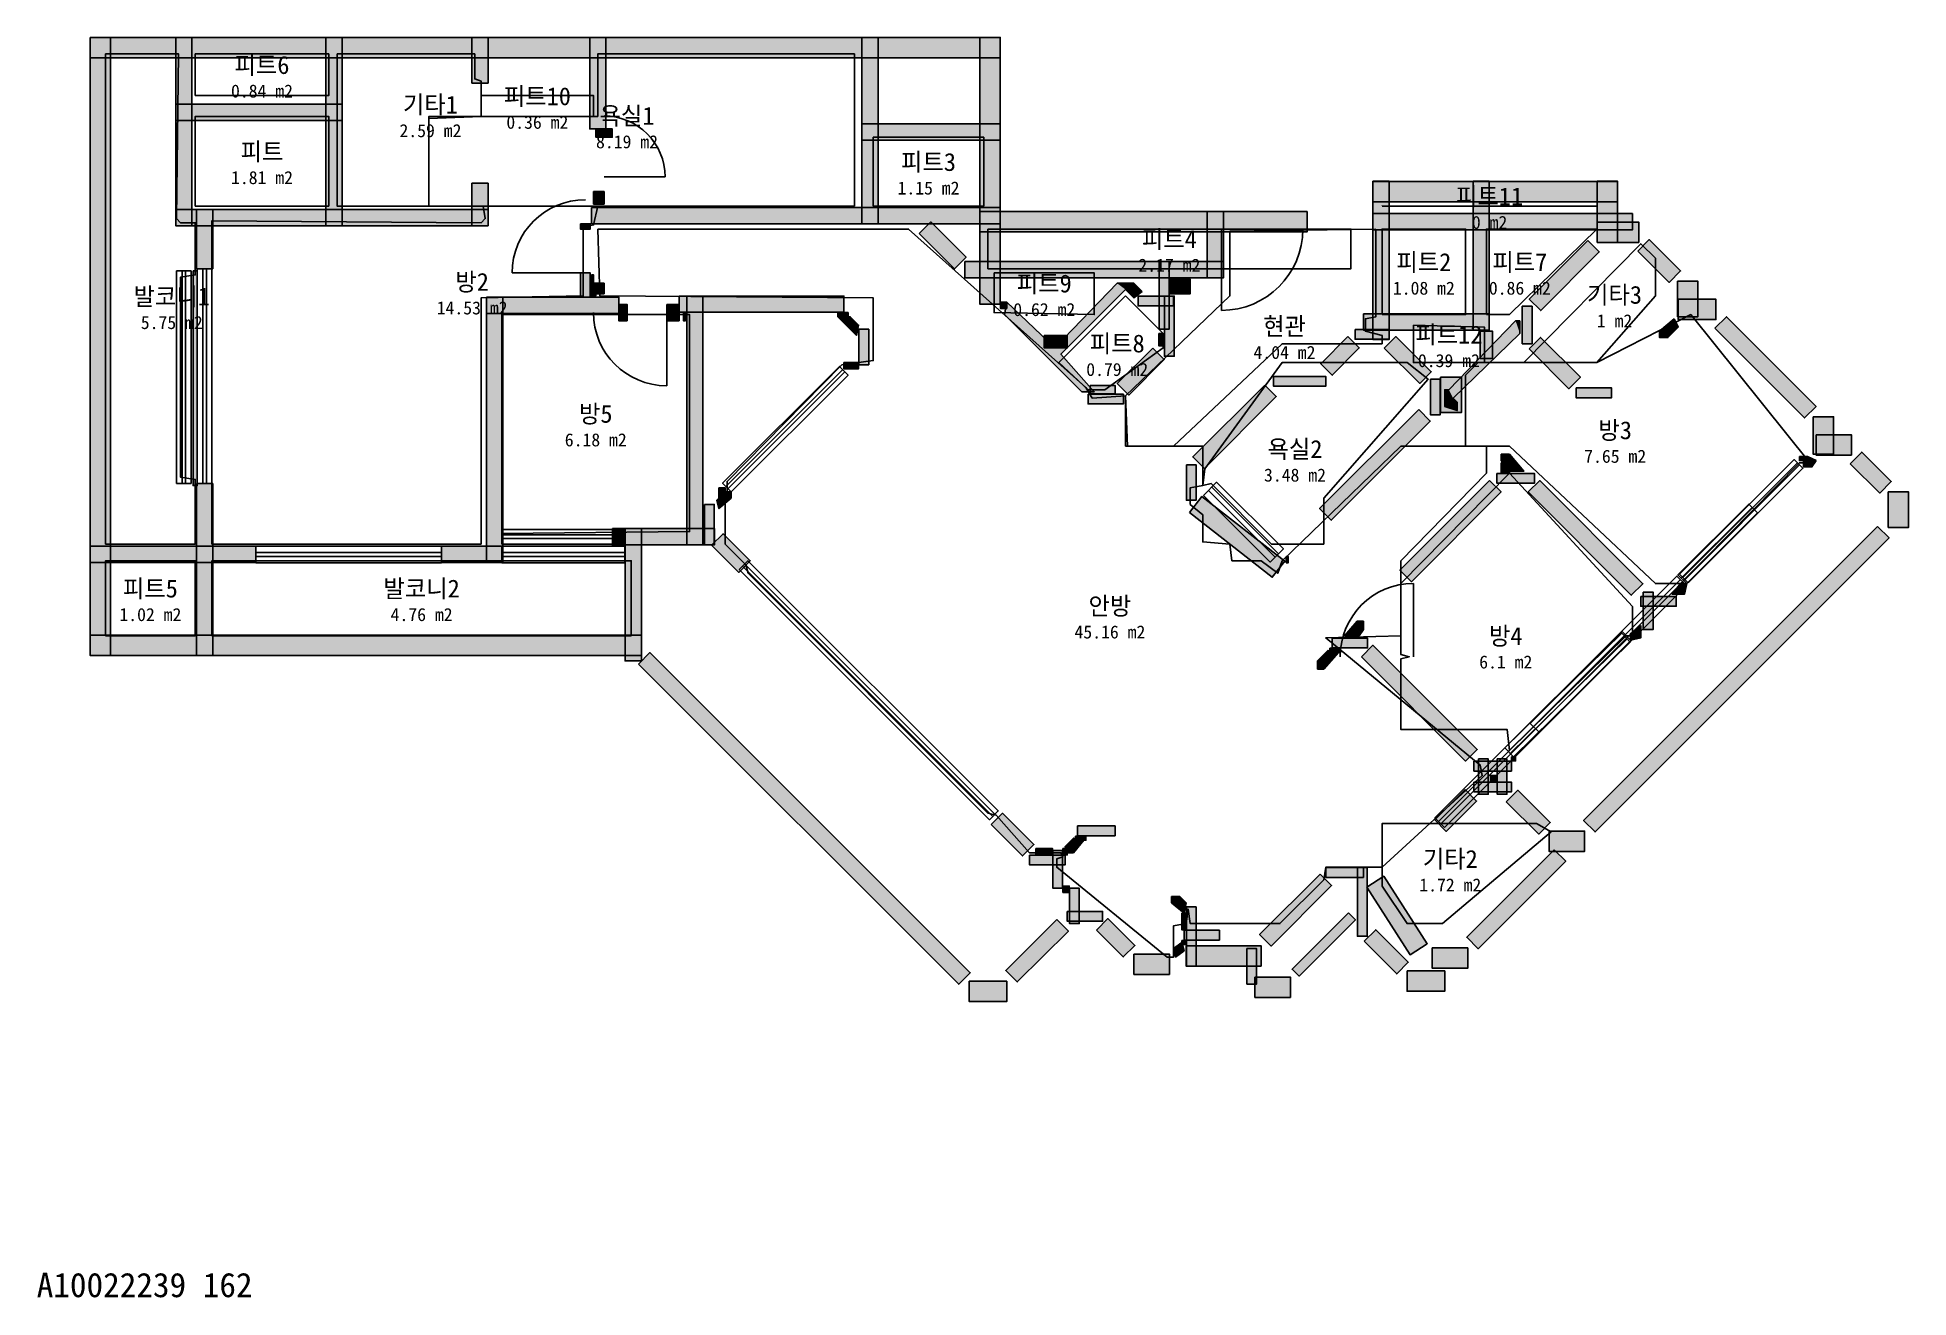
# Model space of a CAD drawing. Header units: millimetres. Extents: x 9 to 23010, y -905 to 14587.
import ezdxf
from ezdxf.enums import TextEntityAlignment as Align

# ---------------------------------------------------------------- set-up
doc = ezdxf.new("R2010")
doc.units = ezdxf.units.MM
for name, color, linetype in [('A-ANNO-TEXT', 7, 'Continuous'), ('A-AREA', 9, 'Continuous'), ('A-AREA-IDEN', 7, 'Continuous'), ('A-DOOR', 4, 'Continuous'), ('A-GLAZ', 5, 'Continuous'), ('A-WALL-EXTR', 7, 'Continuous'), ('A-WALL-PATT', 8, 'Continuous'), ('A-WALL-PRTN', 8, 'Continuous'), ('A-WALL-STRC', 7, 'Continuous')]:
    doc.layers.add(name, color=color, linetype=linetype)

# ---------------------------------------------------------------- blocks, each defined once
blk = doc.blocks.new('JJ-DOOR-SWING')
blk.add_line((0, 0), (0, 1000))
blk.add_arc((0, 0), 1000, 0, 90)
at = {"flags": 1}
for tag, p in [('WIDTH', (0, -150)), ('TYPE', (0, -250))]:
    blk.add_attdef(tag, p, '', height=80, dxfattribs=at)
blk = doc.blocks.new('JJ-WIN-DOUBLE')
for p, q in [((1000, 500), (0, 500)), ((0, 500), (0, -500)), ((1000, -500), (1000, 500)), ((0, 120), (1000, 120)), ((0, -120), (1000, -120)), ((0, -500), (1000, -500))]:
    blk.add_line(p, q)
at = {"flags": 1}
for tag, p in [('WIDTH', (0, -700)), ('TYPE', (0, -800))]:
    blk.add_attdef(tag, p, '', height=80, dxfattribs=at)

msp = doc.modelspace()

# ---------------------------------------------------------------- linework, layer by layer
at = {"layer": 'A-AREA'}
for points in [[(846, 14385), (846, 8359), (1949, 8359), (1949, 9154), (1769, 9179), (1769, 11641), (1949, 11667), (1949, 12308), (1769, 12308), (1718, 12359), (1744, 14385)], [(1949, 13872), (1949, 14385), (3590, 14385), (3590, 13872)], [(3692, 14385), (3692, 12513), (4821, 12513), (4821, 13590), (5462, 13615), (5462, 14051), (5385, 14077), (5385, 14385)], [(4821, 12513), (4821, 13615), (6897, 13615), (6897, 14385), (10051, 14385), (10051, 12513)], [(5462, 13872), (5462, 13615), (6846, 13615), (6846, 13872)], [(1949, 12513), (1949, 13615), (3590, 13615), (3590, 12513)], [(10282, 13359), (10282, 12513), (11641, 12513), (11641, 13359)], [(6897, 12513), (5487, 12513), (5513, 12359), (5462, 12308), (2154, 12333), (2154, 8359), (5462, 8359), (5462, 11385), (6718, 11410), (6718, 12256), (6846, 12282)], [(16538, 12513), (16538, 12513), (19179, 12513), (19179, 12513)], [(6897, 12231), (6923, 11410), (10282, 11385), (10282, 10615), (9897, 10564), (8487, 9128), (8487, 9000), (8410, 8923), (8462, 8897), (8462, 8359), (8718, 8103), (8744, 8000), (11692, 5051), (11795, 5026), (12205, 4564), (12590, 4564), (12615, 4513), (12538, 4487), (12538, 4385), (13897, 3282), (13974, 3282), (13974, 3667), (14128, 3692), (14154, 3872), (14179, 3692), (15282, 3692), (15821, 4231), (15846, 4385), (16538, 4385), (17769, 5513), (17744, 5641), (15846, 7205), (16769, 7231), (16769, 8154), (17821, 9231), (17821, 9564), (16769, 9564), (15308, 8154), (15256, 8000), (15051, 8154), (14692, 8154), (14667, 8359), (14333, 8385), (14333, 8718), (14179, 8846), (14179, 9051), (14333, 9077), (14333, 9564), (13410, 9564), (13385, 10179), (12974, 10154), (12897, 10282), (10718, 12231)], [(11692, 12231), (16154, 12231), (16154, 11744), (11692, 11744)], [(16462, 12231), (14667, 12205), (14667, 11410), (13385, 10179), (13385, 9564), (13974, 9564), (15308, 10821), (16538, 10821), (16538, 10923), (16333, 10974), (16333, 11128), (16462, 11154)], [(16538, 11179), (16538, 12231), (17564, 12231), (17564, 11179)], [(17821, 11179), (17821, 12231), (19179, 12231), (18103, 11179)], [(19897, 11872), (19718, 12051), (18282, 10590), (19179, 10590), (19897, 11410)], [(11769, 11692), (11769, 11205), (13000, 11179), (13000, 11692)], [(13385, 11410), (12564, 10590), (12923, 10256), (13128, 10256), (13846, 10769), (13846, 10949)], [(5718, 11179), (5718, 8487), (8026, 8513), (8026, 11179)], [(16923, 11051), (16923, 10590), (17795, 10590), (17795, 11026)], [(17718, 10590), (17564, 10436), (17564, 9564), (18103, 9564), (19897, 7872), (20205, 7872), (21667, 9359), (21795, 9359), (20333, 11179), (19179, 10590)], [(16846, 10590), (15308, 10590), (14359, 9282), (14333, 9077), (14436, 9103), (15179, 8359), (15821, 8359), (15821, 8923), (17103, 10385)], [(18103, 9231), (16769, 7872), (16769, 7000), (16872, 6974), (16769, 6949), (16769, 6077), (18077, 6077), (18103, 5821), (19538, 7231), (19692, 7231), (19615, 7256), (19615, 7590)], [(846, 7231), (846, 8154), (1949, 8154), (1949, 7231)], [(2154, 7231), (2154, 8154), (7308, 8154), (7308, 7231)], [(16538, 4154), (16846, 3692), (17282, 3692), (18615, 4821), (18436, 4923), (16538, 4923)]]:
    msp.add_lwpolyline(points, close=True, dxfattribs=at)
at = {"layer": 'A-GLAZ'}
for p, q in [((8472, 9067), (9908, 10503)), ((8498, 9041), (9933, 10477)), ((20233, 7946), (21644, 9356)), ((20259, 7920), (21669, 9331)), ((14404, 9019), (15224, 8199)), ((14443, 9058), (15263, 8237)), ((20215, 7939), (21087, 8810)), ((20241, 7913), (21113, 8785)), ((8677, 8087), (11754, 5010)), ((8703, 8113), (11780, 5036)), ((17232, 4947), (20207, 7922)), ((17260, 4919), (20235, 7894)), ((18087, 5810), (19523, 7221)), ((18113, 5784), (19549, 7195)), ((18400, 6113), (19528, 7241)), ((18426, 6087), (19554, 7215))]:
    msp.add_line(p, q, dxfattribs=at)
for points in [[(8538, 9000), (9974, 10436), (9867, 10543), (8431, 9108)], [(20300, 7880), (21710, 9290), (21603, 9397), (20192, 7987)], [(14342, 8957), (15163, 8137), (15325, 8299), (14504, 9119)], [(20282, 7872), (21154, 8744), (21046, 8851), (20174, 7979)], [(8636, 8046), (11713, 4969), (11820, 5077), (8743, 8154)], [(17304, 4875), (20279, 7849), (20162, 7966), (17188, 4992)], [(18153, 5743), (19589, 7153), (19483, 7262), (18047, 5852)], [(18467, 6046), (19595, 7174), (19487, 7282), (18359, 6154)]]:
    msp.add_lwpolyline(points, close=True, dxfattribs=at)
at = {"layer": 'A-WALL-EXTR'}
for points in [[(656, 14587), (11844, 14587), (11844, 14337), (656, 14337)], [(657, 14587), (907, 14587), (907, 6990), (657, 6990)], [(11593, 14587), (11843, 14587), (11843, 11308), (11593, 11308)], [(6846, 12692), (6846, 12538), (6974, 12538), (6974, 12692)], [(16426, 12817), (19433, 12817), (19433, 12567), (16426, 12567)], [(19183, 12818), (19433, 12818), (19433, 12067), (19183, 12067)], [(11592, 12446), (15615, 12446), (15615, 12196), (11592, 12196)], [(19182, 12317), (19692, 12317), (19692, 12067), (19182, 12067)], [(1923, 11718), (1974, 11718), (1974, 9077), (1923, 9077)], [(6821, 11667), (6846, 11667), (6846, 11410), (6821, 11410)], [(6821, 11564), (6872, 11564), (6872, 11410), (6821, 11410)], [(6872, 11564), (6872, 11436), (6974, 11436), (6974, 11564)], [(13590, 11462), (13487, 11564), (13282, 11564), (12513, 10769), (11923, 11333), (11897, 11179), (12846, 10231), (13000, 10231), (12590, 10692), (13385, 11487), (13487, 11385)], [(13923, 11615), (14179, 11615), (14179, 11436), (13923, 11436)], [(13923, 11564), (14026, 11564), (14026, 11436), (13923, 11436)], [(14154, 11564), (14026, 11564), (13974, 11513), (13974, 11436), (14077, 11436)], [(20170, 11590), (20420, 11590), (20420, 11154), (20170, 11154)], [(11846, 11333), (11923, 11333), (11923, 11256), (11846, 11256)], [(20179, 11369), (20641, 11369), (20641, 11119), (20179, 11119)], [(7949, 11205), (7974, 11205), (7974, 11103), (7949, 11103)], [(9846, 11205), (9974, 11205), (9974, 11154), (9846, 11154)], [(9846, 11154), (10077, 10923), (10103, 11051), (10000, 11154)], [(18231, 11103), (18179, 11103), (17359, 10256), (17308, 10256), (17308, 10051), (17462, 10000), (17462, 10103), (17410, 10154), (18231, 10949)], [(20128, 11128), (19949, 10974), (19949, 10897), (20051, 10897), (20179, 11026)], [(12385, 10923), (12667, 10923), (12667, 10769), (12385, 10769)], [(13795, 10949), (13846, 10949), (13846, 10795), (13795, 10795)], [(17744, 10974), (17897, 10974), (17897, 10641), (17744, 10641)], [(9923, 10590), (10103, 10590), (10103, 10513), (9923, 10513)], [(17256, 10410), (17513, 10410), (17513, 9974), (17256, 9974)], [(12949, 10308), (13256, 10308), (13256, 10205), (12949, 10205)], [(21837, 9923), (22087, 9923), (22087, 9462), (21837, 9462)], [(21872, 9702), (22308, 9702), (22308, 9452), (21872, 9452)], [(18000, 9462), (18000, 9385), (18103, 9256), (18282, 9256), (18103, 9462)], [(21667, 9436), (21769, 9436), (21769, 9385), (21667, 9385)], [(21872, 9385), (21769, 9436), (21718, 9385), (21718, 9308), (21821, 9308)], [(18000, 9359), (18103, 9359), (18103, 9231), (18000, 9231)], [(8538, 9000), (8462, 9000), (8359, 8897), (8385, 8795), (8538, 8923)], [(8385, 9051), (8462, 9051), (8462, 8923), (8385, 8923)], [(22760, 9000), (23010, 9000), (23010, 8564), (22760, 8564)], [(14169, 8748), (15187, 7950), (15341, 8147), (14323, 8945)], [(15359, 8205), (15385, 8205), (15385, 8128), (15359, 8128)], [(20282, 7872), (20205, 7872), (20103, 7744), (20256, 7744)], [(16308, 7410), (16231, 7410), (16077, 7231), (16256, 7231), (16308, 7308)], [(656, 7240), (7433, 7240), (7433, 6990), (656, 6990)], [(19718, 7359), (19590, 7256), (19590, 7179), (19718, 7205)], [(16000, 7026), (15872, 7051), (15744, 6923), (15744, 6821), (15821, 6821)], [(15897, 7077), (16026, 7077), (16026, 7026), (15897, 7026)], [(18128, 5744), (18179, 5744), (18179, 5692), (18128, 5692)], [(17872, 5513), (17949, 5513), (17949, 5436), (17872, 5436)], [(17872, 5513), (17949, 5513), (17949, 5436), (17872, 5436)], [(12282, 4615), (12487, 4615), (12487, 4538), (12282, 4538)], [(12615, 4615), (12667, 4615), (12667, 4538), (12615, 4538)], [(12872, 4718), (12744, 4744), (12641, 4641), (12667, 4564), (12744, 4564)], [(12769, 4769), (12897, 4769), (12897, 4718), (12769, 4718)], [(18590, 4830), (19026, 4830), (19026, 4580), (18590, 4580)], [(12615, 4154), (12692, 4154), (12692, 4077), (12615, 4077)], [(16349, 4140), (16882, 3309), (17092, 3444), (16559, 4275)], [(13949, 4026), (13949, 3949), (14103, 3821), (14128, 3949), (14051, 4026)], [(14077, 3821), (14128, 3821), (14128, 3615), (14077, 3615)], [(14077, 3462), (13974, 3385), (14000, 3282), (14103, 3359)], [(14077, 3487), (14128, 3487), (14128, 3436), (14077, 3436)], [(13487, 3317), (13923, 3317), (13923, 3067), (13487, 3067)], [(14131, 3420), (15051, 3420), (15051, 3170), (14131, 3170)], [(17154, 3394), (17590, 3394), (17590, 3144), (17154, 3144)], [(14974, 3035), (15410, 3035), (15410, 2785), (14974, 2785)], [(16846, 3112), (17308, 3112), (17308, 2862), (16846, 2862)], [(11462, 2984), (11923, 2984), (11923, 2734), (11462, 2734)]]:
    msp.add_lwpolyline(points, close=True, dxfattribs=at)
at = {"layer": 'A-WALL-PATT', "color": 8}
for points in [[(656, 14587), (11844, 14587), (656, 14337), (11844, 14337)], [(657, 14587), (907, 14587), (657, 6990), (907, 6990)], [(1708, 14587), (1908, 14587), (1708, 12272), (1908, 12272)], [(3554, 14587), (3754, 14587), (3554, 12272), (3754, 12272)], [(5349, 14587), (5549, 14587), (5349, 14026), (5549, 14026)], [(6797, 14587), (6997, 14587), (6797, 13462), (6997, 13462)], [(10144, 14587), (10344, 14587), (10144, 12297), (10344, 12297)], [(11593, 14587), (11843, 14587), (11593, 11308), (11843, 11308)], [(1708, 13767), (3754, 13767), (1708, 13567), (3754, 13567)], [(6874, 13462), (7074, 13462), (6874, 13359), (7074, 13359)], [(10144, 13523), (11844, 13523), (10144, 13323), (11844, 13323)], [(5349, 12795), (5549, 12795), (5349, 12272), (5549, 12272)], [(6974, 12692), (6846, 12692), (6846, 12538)], [(6846, 12538), (6974, 12538), (6974, 12692)], [(16426, 12818), (16626, 12818), (16426, 10874), (16626, 10874)], [(16426, 12817), (19433, 12817), (16426, 12567), (19433, 12567)], [(17656, 12818), (17856, 12818), (17656, 10990), (17856, 10990)], [(19183, 12818), (19433, 12818), (19183, 12067), (19433, 12067)], [(1708, 12472), (5549, 12472), (1708, 12272), (5549, 12272)], [(1964, 12472), (2164, 12472), (1964, 11744), (2164, 11744)], [(6821, 12497), (11844, 12497), (6821, 12297), (11844, 12297)], [(11592, 12446), (15615, 12446), (11592, 12196), (15615, 12196)], [(14387, 12446), (14587, 12446), (14387, 11631), (14587, 11631)], [(6684, 12297), (6804, 12297), (6684, 12231), (6804, 12231)], [(10847, 12178), (11283, 11742), (10989, 12319), (11425, 11884)], [(16426, 12421), (19615, 12421), (16426, 12221), (19615, 12221)], [(19182, 12317), (19692, 12317), (19182, 12067), (19692, 12067)], [(19065, 12091), (18347, 11371), (19207, 11950), (18489, 11229)], [(19681, 11960), (20065, 11575), (19822, 12101), (20207, 11717)], [(11410, 11831), (14587, 11831), (11410, 11631), (14587, 11631)], [(13799, 11831), (13919, 11831), (13799, 11000), (13919, 11000)], [(1923, 11718), (1923, 9077), (1974, 9077)], [(1974, 9077), (1974, 11718), (1923, 11718)], [(6684, 11692), (6804, 11692), (6684, 11395), (6804, 11395)], [(6821, 11667), (6821, 11410), (6846, 11410)], [(6846, 11410), (6846, 11667), (6821, 11667)], [(6821, 11564), (6821, 11410), (6872, 11410)], [(6872, 11410), (6872, 11564), (6821, 11564)], [(6974, 11564), (6872, 11564), (6872, 11436)], [(6872, 11436), (6974, 11436), (6974, 11564)], [(13282, 11564), (12513, 10769), (12590, 10692)], [(13282, 11564), (12590, 10692), (13385, 11487)], [(13487, 11564), (13282, 11564), (13385, 11487)], [(13487, 11564), (13385, 11487), (13487, 11385)], [(13487, 11385), (13590, 11462), (13487, 11564)], [(13923, 11615), (13923, 11436), (14179, 11436)], [(14179, 11436), (14179, 11615), (13923, 11615)], [(13923, 11564), (13923, 11436), (14026, 11436)], [(14026, 11436), (14026, 11564), (13923, 11564)], [(14077, 11436), (14026, 11564), (13974, 11513)], [(13974, 11513), (13974, 11436), (14077, 11436)], [(14077, 11436), (14154, 11564), (14026, 11564)], [(20170, 11590), (20420, 11590), (20170, 11154), (20420, 11154)], [(5528, 11395), (7154, 11395), (5528, 11195), (7154, 11195)], [(5528, 11395), (5728, 11395), (5528, 8131), (5728, 8131)], [(7154, 11305), (7256, 11305), (7154, 11105), (7256, 11105)], [(7744, 11305), (7897, 11305), (7744, 11105), (7897, 11105)], [(7897, 11408), (9923, 11408), (7897, 11208), (9923, 11208)], [(7990, 11408), (8190, 11408), (7990, 8349), (8190, 8349)], [(11846, 11333), (11846, 11256), (11923, 11256)], [(11923, 11256), (11923, 11333), (11846, 11333)], [(12513, 10769), (11923, 11333), (11897, 11179)], [(13538, 11406), (13974, 11406), (13538, 11286), (13974, 11286)], [(13863, 11408), (13983, 11408), (13863, 10667), (13983, 10667)], [(18261, 11282), (18381, 11282), (18261, 10821), (18381, 10821)], [(20179, 11369), (20641, 11369), (20179, 11119), (20641, 11119)], [(7949, 11205), (7949, 11103), (7974, 11103)], [(7974, 11103), (7974, 11205), (7949, 11205)], [(9846, 11205), (9846, 11154), (9974, 11154)], [(9974, 11154), (9974, 11205), (9846, 11205)], [(10000, 11154), (9846, 11154), (10077, 10923)], [(10077, 10923), (10103, 11051), (10000, 11154)], [(12513, 10769), (11897, 11179), (12846, 10231)], [(16308, 11190), (17856, 11190), (16308, 10990), (17856, 10990)], [(18231, 10949), (18179, 11103), (17359, 10256)], [(18231, 10949), (18231, 11103), (18179, 11103)], [(20179, 11026), (20128, 11128), (19949, 10974)], [(20629, 11011), (21732, 9909), (20771, 11153), (21873, 10050)], [(10107, 11000), (10227, 11000), (10107, 10564), (10227, 10564)], [(12385, 10923), (12385, 10769), (12667, 10769)], [(12667, 10769), (12667, 10923), (12385, 10923)], [(13795, 10949), (13795, 10795), (13846, 10795)], [(13846, 10795), (13846, 10949), (13795, 10949)], [(16116, 10911), (15783, 10576), (16258, 10771), (15925, 10435)], [(16205, 10996), (16626, 10996), (16205, 10876), (16626, 10876)], [(16565, 10768), (17001, 10334), (16706, 10909), (17142, 10476)], [(17359, 10256), (17410, 10154), (18231, 10949)], [(17744, 10974), (17744, 10641), (17897, 10641)], [(17897, 10641), (17897, 10974), (17744, 10974)], [(18345, 10757), (18834, 10268), (18486, 10899), (18976, 10409)], [(20179, 11026), (19949, 10974), (19949, 10897)], [(19949, 10897), (20051, 10897), (20179, 11026)], [(9923, 10590), (9923, 10513), (10103, 10513)], [(10103, 10513), (10103, 10590), (9923, 10590)], [(12513, 10769), (12846, 10231), (13000, 10231)], [(12513, 10769), (13000, 10231), (12590, 10692)], [(13719, 10768), (13283, 10332), (13860, 10627), (13425, 10191)], [(15205, 10419), (15846, 10419), (15205, 10299), (15846, 10299)], [(17132, 10385), (17252, 10385), (17132, 9949), (17252, 9949)], [(17256, 10410), (17256, 9974), (17513, 9974)], [(17513, 9974), (17513, 10410), (17256, 10410)], [(12923, 10201), (13359, 10201), (12923, 10081), (13359, 10081)], [(12949, 10308), (12949, 10205), (13256, 10205)], [(13256, 10205), (13256, 10308), (12949, 10308)], [(15096, 10314), (14211, 9430), (15237, 10173), (14353, 9288)], [(17359, 10256), (17308, 10256), (17308, 10051)], [(17359, 10256), (17308, 10051), (17462, 10000)], [(17359, 10256), (17462, 10000), (17410, 10154)], [(17462, 10000), (17462, 10103), (17410, 10154)], [(18923, 10278), (19359, 10278), (18923, 10158), (19359, 10158)], [(16988, 10012), (15770, 8794), (17130, 9870), (15912, 8652)], [(21837, 9923), (22087, 9923), (21837, 9462), (22087, 9462)], [(21872, 9702), (22308, 9702), (21872, 9452), (22308, 9452)], [(18103, 9462), (18000, 9462), (18000, 9385)], [(18103, 9462), (18000, 9385), (18103, 9256)], [(18103, 9256), (18282, 9256), (18103, 9462)], [(21667, 9436), (21667, 9385), (21769, 9385)], [(21769, 9385), (21769, 9436), (21667, 9436)], [(21821, 9308), (21769, 9436), (21718, 9385)], [(21821, 9308), (21872, 9385), (21769, 9436)], [(22293, 9347), (22655, 8986), (22435, 9489), (22796, 9127)], [(14132, 9333), (14252, 9333), (14132, 8897), (14252, 8897)], [(17949, 9227), (18410, 9227), (17949, 9107), (18410, 9107)], [(18000, 9359), (18000, 9231), (18103, 9231)], [(18103, 9231), (18103, 9359), (18000, 9359)], [(21718, 9385), (21718, 9308), (21821, 9308)], [(1964, 9103), (2164, 9103), (1964, 6990), (2164, 6990)], [(8538, 8923), (8462, 9000), (8359, 8897)], [(8385, 9051), (8385, 8923), (8462, 8923)], [(8462, 8923), (8462, 9051), (8385, 9051)], [(8538, 8923), (8538, 9000), (8462, 9000)], [(17860, 9140), (16757, 8037), (18001, 8999), (16899, 7896)], [(18334, 8999), (19601, 7729), (18476, 9140), (19743, 7871)], [(22760, 9000), (23010, 9000), (22760, 8564), (23010, 8564)], [(8209, 8846), (8329, 8846), (8209, 8349), (8329, 8349)], [(8359, 8897), (8385, 8795), (8538, 8923)], [(14169, 8748), (15187, 7950), (14323, 8945), (15341, 8147)], [(7077, 8549), (8331, 8549), (7077, 8349), (8331, 8349)], [(7077, 8549), (7233, 8549), (7077, 8349), (7233, 8349)], [(7233, 8549), (7433, 8549), (7233, 6923), (7433, 6923)], [(22629, 8576), (19014, 4960), (22771, 8434), (19155, 4819)], [(656, 8331), (2692, 8331), (656, 8131), (2692, 8131)], [(4974, 8331), (5728, 8331), (4974, 8131), (5728, 8131)], [(8296, 8345), (8629, 8011), (8437, 8486), (8771, 8153)], [(15359, 8205), (15359, 8128), (15385, 8128)], [(15385, 8128), (15385, 8205), (15359, 8205)], [(20205, 7872), (20103, 7744), (20256, 7744)], [(20256, 7744), (20282, 7872), (20205, 7872)], [(19718, 7714), (20154, 7714), (19718, 7594), (20154, 7594)], [(19748, 7769), (19868, 7769), (19748, 7308), (19868, 7308)], [(16308, 7308), (16231, 7410), (16077, 7231)], [(16308, 7308), (16308, 7410), (16231, 7410)], [(656, 7240), (7433, 7240), (656, 6990), (7433, 6990)], [(15923, 7201), (16359, 7201), (15923, 7081), (16359, 7081)], [(16077, 7231), (16256, 7231), (16308, 7308)], [(19718, 7205), (19718, 7359), (19590, 7256)], [(19590, 7256), (19590, 7179), (19718, 7205)], [(7396, 6883), (11334, 2947), (7537, 7025), (11476, 3089)], [(15821, 6821), (15872, 7051), (15744, 6923)], [(15744, 6923), (15744, 6821), (15821, 6821)], [(15821, 6821), (16000, 7026), (15872, 7051)], [(15897, 7077), (15897, 7026), (16026, 7026)], [(16026, 7026), (16026, 7077), (15897, 7077)], [(16283, 6973), (17565, 5691), (16425, 7114), (17707, 5832)], [(17667, 5688), (18128, 5688), (17667, 5568), (18128, 5568)], [(17722, 5718), (17842, 5718), (17722, 5282), (17842, 5282)], [(17953, 5718), (18073, 5718), (17953, 5282), (18073, 5282)], [(18128, 5744), (18128, 5692), (18179, 5692)], [(18179, 5692), (18179, 5744), (18128, 5744)], [(17557, 5340), (17186, 4968), (17699, 5199), (17327, 4827)], [(17667, 5432), (18128, 5432), (17667, 5312), (18128, 5312)], [(17872, 5513), (17872, 5436), (17949, 5436)], [(17949, 5436), (17949, 5513), (17872, 5513)], [(17872, 5513), (17872, 5436), (17949, 5436)], [(17949, 5436), (17949, 5513), (17872, 5513)], [(18065, 5191), (18463, 4793), (18207, 5332), (18604, 4935)], [(11732, 4909), (12116, 4524), (11873, 5050), (12258, 4666)], [(12795, 4893), (13256, 4893), (12795, 4773), (13256, 4773)], [(12282, 4615), (12282, 4538), (12487, 4538)], [(12487, 4538), (12487, 4615), (12282, 4615)], [(12615, 4615), (12615, 4538), (12667, 4538)], [(12667, 4538), (12667, 4615), (12615, 4615)], [(12744, 4564), (12744, 4744), (12641, 4641)], [(12641, 4641), (12667, 4564), (12744, 4564)], [(12744, 4564), (12872, 4718), (12744, 4744)], [(12769, 4769), (12769, 4718), (12897, 4718)], [(12897, 4718), (12897, 4769), (12769, 4769)], [(18655, 4601), (17578, 3525), (18796, 4460), (17719, 3383)], [(18590, 4830), (19026, 4830), (18590, 4580), (19026, 4580)], [(12205, 4534), (12641, 4534), (12205, 4414), (12641, 4414)], [(12491, 4590), (12611, 4590), (12491, 4128), (12611, 4128)], [(15846, 4381), (16308, 4381), (15846, 4261), (16308, 4261)], [(16235, 4382), (16355, 4382), (16235, 3538), (16355, 3538)], [(12615, 4154), (12615, 4077), (12692, 4077)], [(12692, 4077), (12692, 4154), (12615, 4154)], [(15775, 4301), (15032, 3558), (15917, 4160), (15173, 3416)], [(16349, 4140), (16882, 3309), (16559, 4275), (17092, 3444)], [(12696, 4128), (12816, 4128), (12696, 3692), (12816, 3692)], [(14051, 4026), (13949, 4026), (13949, 3949)], [(14051, 4026), (13949, 3949), (14103, 3821)], [(14103, 3821), (14128, 3949), (14051, 4026)], [(12540, 3743), (11911, 3117), (12681, 3601), (12053, 2975)], [(12667, 3842), (13103, 3842), (12667, 3722), (13103, 3722)], [(13027, 3614), (13357, 3283), (13168, 3755), (13499, 3425)], [(14077, 3821), (14077, 3615), (14128, 3615)], [(14128, 3615), (14128, 3821), (14077, 3821)], [(14132, 3897), (14252, 3897), (14132, 3169), (14252, 3169)], [(16124, 3824), (15432, 3132), (16209, 3740), (15517, 3047)], [(14103, 3359), (14077, 3462), (13974, 3385)], [(14077, 3487), (14077, 3436), (14128, 3436)], [(14128, 3436), (14128, 3487), (14077, 3487)], [(14103, 3611), (14538, 3611), (14103, 3491), (14538, 3491)], [(16319, 3475), (16719, 3075), (16460, 3617), (16860, 3217)], [(13487, 3317), (13923, 3317), (13487, 3067), (13923, 3067)], [(13974, 3385), (14000, 3282), (14103, 3359)], [(14131, 3420), (15051, 3420), (14131, 3170), (15051, 3170)], [(14876, 3385), (14996, 3385), (14876, 2949), (14996, 2949)], [(17154, 3394), (17590, 3394), (17154, 3144), (17590, 3144)], [(14974, 3035), (15410, 3035), (14974, 2785), (15410, 2785)], [(16846, 3112), (17308, 3112), (16846, 2862), (17308, 2862)], [(11462, 2984), (11923, 2984), (11462, 2734), (11923, 2734)]]:
    msp.add_solid(points, dxfattribs=at)
at = {"layer": 'A-WALL-PRTN'}
for points in [[(6684, 12297), (6804, 12297), (6804, 12231), (6684, 12231)], [(13799, 11831), (13919, 11831), (13919, 11000), (13799, 11000)], [(6684, 11692), (6804, 11692), (6804, 11395), (6684, 11395)], [(13538, 11406), (13974, 11406), (13974, 11286), (13538, 11286)], [(13863, 11408), (13983, 11408), (13983, 10667), (13863, 10667)], [(18261, 11282), (18381, 11282), (18381, 10821), (18261, 10821)], [(10107, 11000), (10227, 11000), (10227, 10564), (10107, 10564)], [(16205, 10996), (16626, 10996), (16626, 10876), (16205, 10876)], [(15205, 10419), (15846, 10419), (15846, 10299), (15205, 10299)], [(17132, 10385), (17252, 10385), (17252, 9949), (17132, 9949)], [(12923, 10201), (13359, 10201), (13359, 10081), (12923, 10081)], [(18923, 10278), (19359, 10278), (19359, 10158), (18923, 10158)], [(14132, 9333), (14252, 9333), (14252, 8897), (14132, 8897)], [(17949, 9227), (18410, 9227), (18410, 9107), (17949, 9107)], [(8209, 8846), (8329, 8846), (8329, 8349), (8209, 8349)], [(19718, 7714), (20154, 7714), (20154, 7594), (19718, 7594)], [(19748, 7769), (19868, 7769), (19868, 7308), (19748, 7308)], [(15923, 7201), (16359, 7201), (16359, 7081), (15923, 7081)], [(17667, 5688), (18128, 5688), (18128, 5568), (17667, 5568)], [(17722, 5718), (17842, 5718), (17842, 5282), (17722, 5282)], [(17953, 5718), (18073, 5718), (18073, 5282), (17953, 5282)], [(17667, 5432), (18128, 5432), (18128, 5312), (17667, 5312)], [(12795, 4893), (13256, 4893), (13256, 4773), (12795, 4773)], [(12205, 4534), (12641, 4534), (12641, 4414), (12205, 4414)], [(12491, 4590), (12611, 4590), (12611, 4128), (12491, 4128)], [(15846, 4381), (16308, 4381), (16308, 4261), (15846, 4261)], [(16235, 4382), (16355, 4382), (16355, 3538), (16235, 3538)], [(12696, 4128), (12816, 4128), (12816, 3692), (12696, 3692)], [(12667, 3842), (13103, 3842), (13103, 3722), (12667, 3722)], [(14132, 3897), (14252, 3897), (14252, 3169), (14132, 3169)], [(16124, 3824), (15432, 3132), (15517, 3047), (16209, 3740)], [(14103, 3611), (14538, 3611), (14538, 3491), (14103, 3491)], [(14876, 3385), (14996, 3385), (14996, 2949), (14876, 2949)]]:
    msp.add_lwpolyline(points, close=True, dxfattribs=at)
at = {"layer": 'A-WALL-STRC'}
for points in [[(1708, 14587), (1908, 14587), (1908, 12272), (1708, 12272)], [(3554, 14587), (3754, 14587), (3754, 12272), (3554, 12272)], [(5349, 14587), (5549, 14587), (5549, 14026), (5349, 14026)], [(6797, 14587), (6997, 14587), (6997, 13462), (6797, 13462)], [(10144, 14587), (10344, 14587), (10344, 12297), (10144, 12297)], [(1708, 13767), (3754, 13767), (3754, 13567), (1708, 13567)], [(6874, 13462), (7074, 13462), (7074, 13359), (6874, 13359)], [(10144, 13523), (11844, 13523), (11844, 13323), (10144, 13323)], [(5349, 12795), (5549, 12795), (5549, 12272), (5349, 12272)], [(16426, 12818), (16626, 12818), (16626, 10874), (16426, 10874)], [(17656, 12818), (17856, 12818), (17856, 10990), (17656, 10990)], [(1708, 12472), (5549, 12472), (5549, 12272), (1708, 12272)], [(1964, 12472), (2164, 12472), (2164, 11744), (1964, 11744)], [(6821, 12497), (11844, 12497), (11844, 12297), (6821, 12297)], [(14387, 12446), (14587, 12446), (14587, 11631), (14387, 11631)], [(10847, 12178), (11283, 11742), (11425, 11884), (10989, 12319)], [(16426, 12421), (19615, 12421), (19615, 12221), (16426, 12221)], [(19065, 12091), (18347, 11371), (18489, 11229), (19207, 11950)], [(19681, 11960), (20065, 11575), (20207, 11717), (19822, 12101)], [(11410, 11831), (14587, 11831), (14587, 11631), (11410, 11631)], [(5528, 11395), (7154, 11395), (7154, 11195), (5528, 11195)], [(5528, 11395), (5728, 11395), (5728, 8131), (5528, 8131)], [(7154, 11305), (7256, 11305), (7256, 11105), (7154, 11105)], [(7744, 11305), (7897, 11305), (7897, 11105), (7744, 11105)], [(7897, 11408), (9923, 11408), (9923, 11208), (7897, 11208)], [(7990, 11408), (8190, 11408), (8190, 8349), (7990, 8349)], [(16308, 11190), (17856, 11190), (17856, 10990), (16308, 10990)], [(20629, 11011), (21732, 9909), (21873, 10050), (20771, 11153)], [(16116, 10911), (15783, 10576), (15925, 10435), (16258, 10771)], [(16565, 10768), (17001, 10334), (17142, 10476), (16706, 10909)], [(18345, 10757), (18834, 10268), (18976, 10409), (18486, 10899)], [(13719, 10768), (13283, 10332), (13425, 10191), (13860, 10627)], [(15096, 10314), (14211, 9430), (14353, 9288), (15237, 10173)], [(16988, 10012), (15770, 8794), (15912, 8652), (17130, 9870)], [(22293, 9347), (22655, 8986), (22796, 9127), (22435, 9489)], [(1964, 9103), (2164, 9103), (2164, 6990), (1964, 6990)], [(17860, 9140), (16757, 8037), (16899, 7896), (18001, 8999)], [(18334, 8999), (19601, 7729), (19743, 7871), (18476, 9140)], [(7077, 8549), (8331, 8549), (8331, 8349), (7077, 8349)], [(7077, 8549), (7233, 8549), (7233, 8349), (7077, 8349)], [(7233, 8549), (7433, 8549), (7433, 6923), (7233, 6923)], [(22629, 8576), (19014, 4960), (19155, 4819), (22771, 8434)], [(656, 8331), (2692, 8331), (2692, 8131), (656, 8131)], [(4974, 8331), (5728, 8331), (5728, 8131), (4974, 8131)], [(8296, 8345), (8629, 8011), (8771, 8153), (8437, 8486)], [(7396, 6883), (11334, 2947), (11476, 3089), (7537, 7025)], [(16283, 6973), (17565, 5691), (17707, 5832), (16425, 7114)], [(17557, 5340), (17186, 4968), (17327, 4827), (17699, 5199)], [(18065, 5191), (18463, 4793), (18604, 4935), (18207, 5332)], [(11732, 4909), (12116, 4524), (12258, 4666), (11873, 5050)], [(18655, 4601), (17578, 3525), (17719, 3383), (18796, 4460)], [(15775, 4301), (15032, 3558), (15173, 3416), (15917, 4160)], [(12540, 3743), (11911, 3117), (12053, 2975), (12681, 3601)], [(13027, 3614), (13357, 3283), (13499, 3425), (13168, 3755)], [(16319, 3475), (16719, 3075), (16860, 3217), (16460, 3617)]]:
    msp.add_lwpolyline(points, close=True, dxfattribs=at)

# ---------------------------------------------------------------- block references
at = {"layer": 'A-DOOR'}
for p, xscale, yscale, rotation in [((6974, 12872), 0.75, -0.75, 90), ((6744, 11692), 0.9, 0.9, 90), ((7744, 11205), 0.9, 0.9, 180), ((16923, 6974), 0.9, -0.9, 180)]:
    msp.add_blockref('JJ-DOOR-SWING', p, dxfattribs=dict(at, xscale=xscale, yscale=yscale, rotation=rotation))
at = {"layer": 'A-DOOR', "yscale": -1}
msp.add_blockref('JJ-DOOR-SWING', (14564, 12231), dxfattribs=at)
at = {"layer": 'A-GLAZ', "yscale": 0.1794871794871795, "rotation": 90}
for p, xscale in [((2064, 9103), 2.641025641025641), ((1808, 9103), 2.615384615384615)]:
    msp.add_blockref('JJ-WIN-DOUBLE', p, dxfattribs=dict(at, xscale=xscale))
at = {"layer": 'A-GLAZ'}
for p, xscale, yscale in [((5718, 8449), 1.358974358974359, 0.1794871794871795), ((2692, 8231), 2.282051282051282, 0.2051282051282051), ((5718, 8231), 1.512820512820514, 0.2051282051282051)]:
    msp.add_blockref('JJ-WIN-DOUBLE', p, dxfattribs=dict(at, xscale=xscale, yscale=yscale))

# ---------------------------------------------------------------- texts
at = {"layer": 'A-ANNO-TEXT'}
msp.add_text('A10022239 162', height=300, dxfattribs=at).set_placement((0, -900))
at = {"layer": 'A-AREA-IDEN'}
for s, height, p in [('피트6', 220, (2769, 14248)), ('0.84 m2', 160, (2769, 13928)), ('기타1', 220, (4840, 13761)), ('피트10', 220, (6154, 13864)), ('0.36 m2', 160, (6154, 13544)), ('욕실1', 220, (7256, 13624)), ('2.59 m2', 160, (4840, 13441)), ('8.19 m2', 160, (7256, 13304)), ('피트', 220, (2769, 13184)), ('피트3', 220, (10962, 13056)), ('1.81 m2', 160, (2769, 12864)), ('1.15 m2', 160, (10962, 12736)), ('피트11', 220, (17859, 12633)), ('피트4', 220, (13923, 12107)), ('0 m2', 160, (17859, 12313)), ('피트2', 220, (17051, 11825)), ('피트7', 220, (18231, 11825)), ('2.17 m2', 160, (13923, 11787)), ('발코니1', 220, (1660, 11402)), ('방2', 220, (5352, 11582)), ('피트9', 220, (12385, 11562)), ('1.08 m2', 160, (17051, 11505)), ('0.86 m2', 160, (18231, 11505)), ('기타3', 220, (19395, 11423)), ('14.53 m2', 160, (5352, 11262)), ('0.62 m2', 160, (12385, 11242)), ('5.75 m2', 160, (1660, 11082)), ('현관', 220, (15338, 11035)), ('피트12', 220, (17359, 10934)), ('1 m2', 160, (19395, 11103)), ('피트8', 220, (13282, 10825)), ('0.79 m2', 160, (13282, 10505)), ('4.04 m2', 160, (15338, 10715)), ('0.39 m2', 160, (17359, 10614)), ('방5', 220, (6872, 9960)), ('방3', 220, (19403, 9758)), ('6.18 m2', 160, (6872, 9640)), ('욕실2', 220, (15467, 9527)), ('7.65 m2', 160, (19403, 9438)), ('3.48 m2', 160, (15467, 9207)), ('피트5', 220, (1397, 7812)), ('발코니2', 220, (4731, 7812)), ('안방', 220, (13192, 7598)), ('1.02 m2', 160, (1397, 7492)), ('4.76 m2', 160, (4731, 7492)), ('방4', 220, (18058, 7229)), ('45.16 m2', 160, (13192, 7278)), ('6.1 m2', 160, (18058, 6909)), ('기타2', 220, (17376, 4488)), ('1.72 m2', 160, (17376, 4168))]:
    msp.add_text(s, height=height, dxfattribs=at).set_placement(p, align=Align.MIDDLE_CENTER)

doc.saveas('drawing.dxf')
